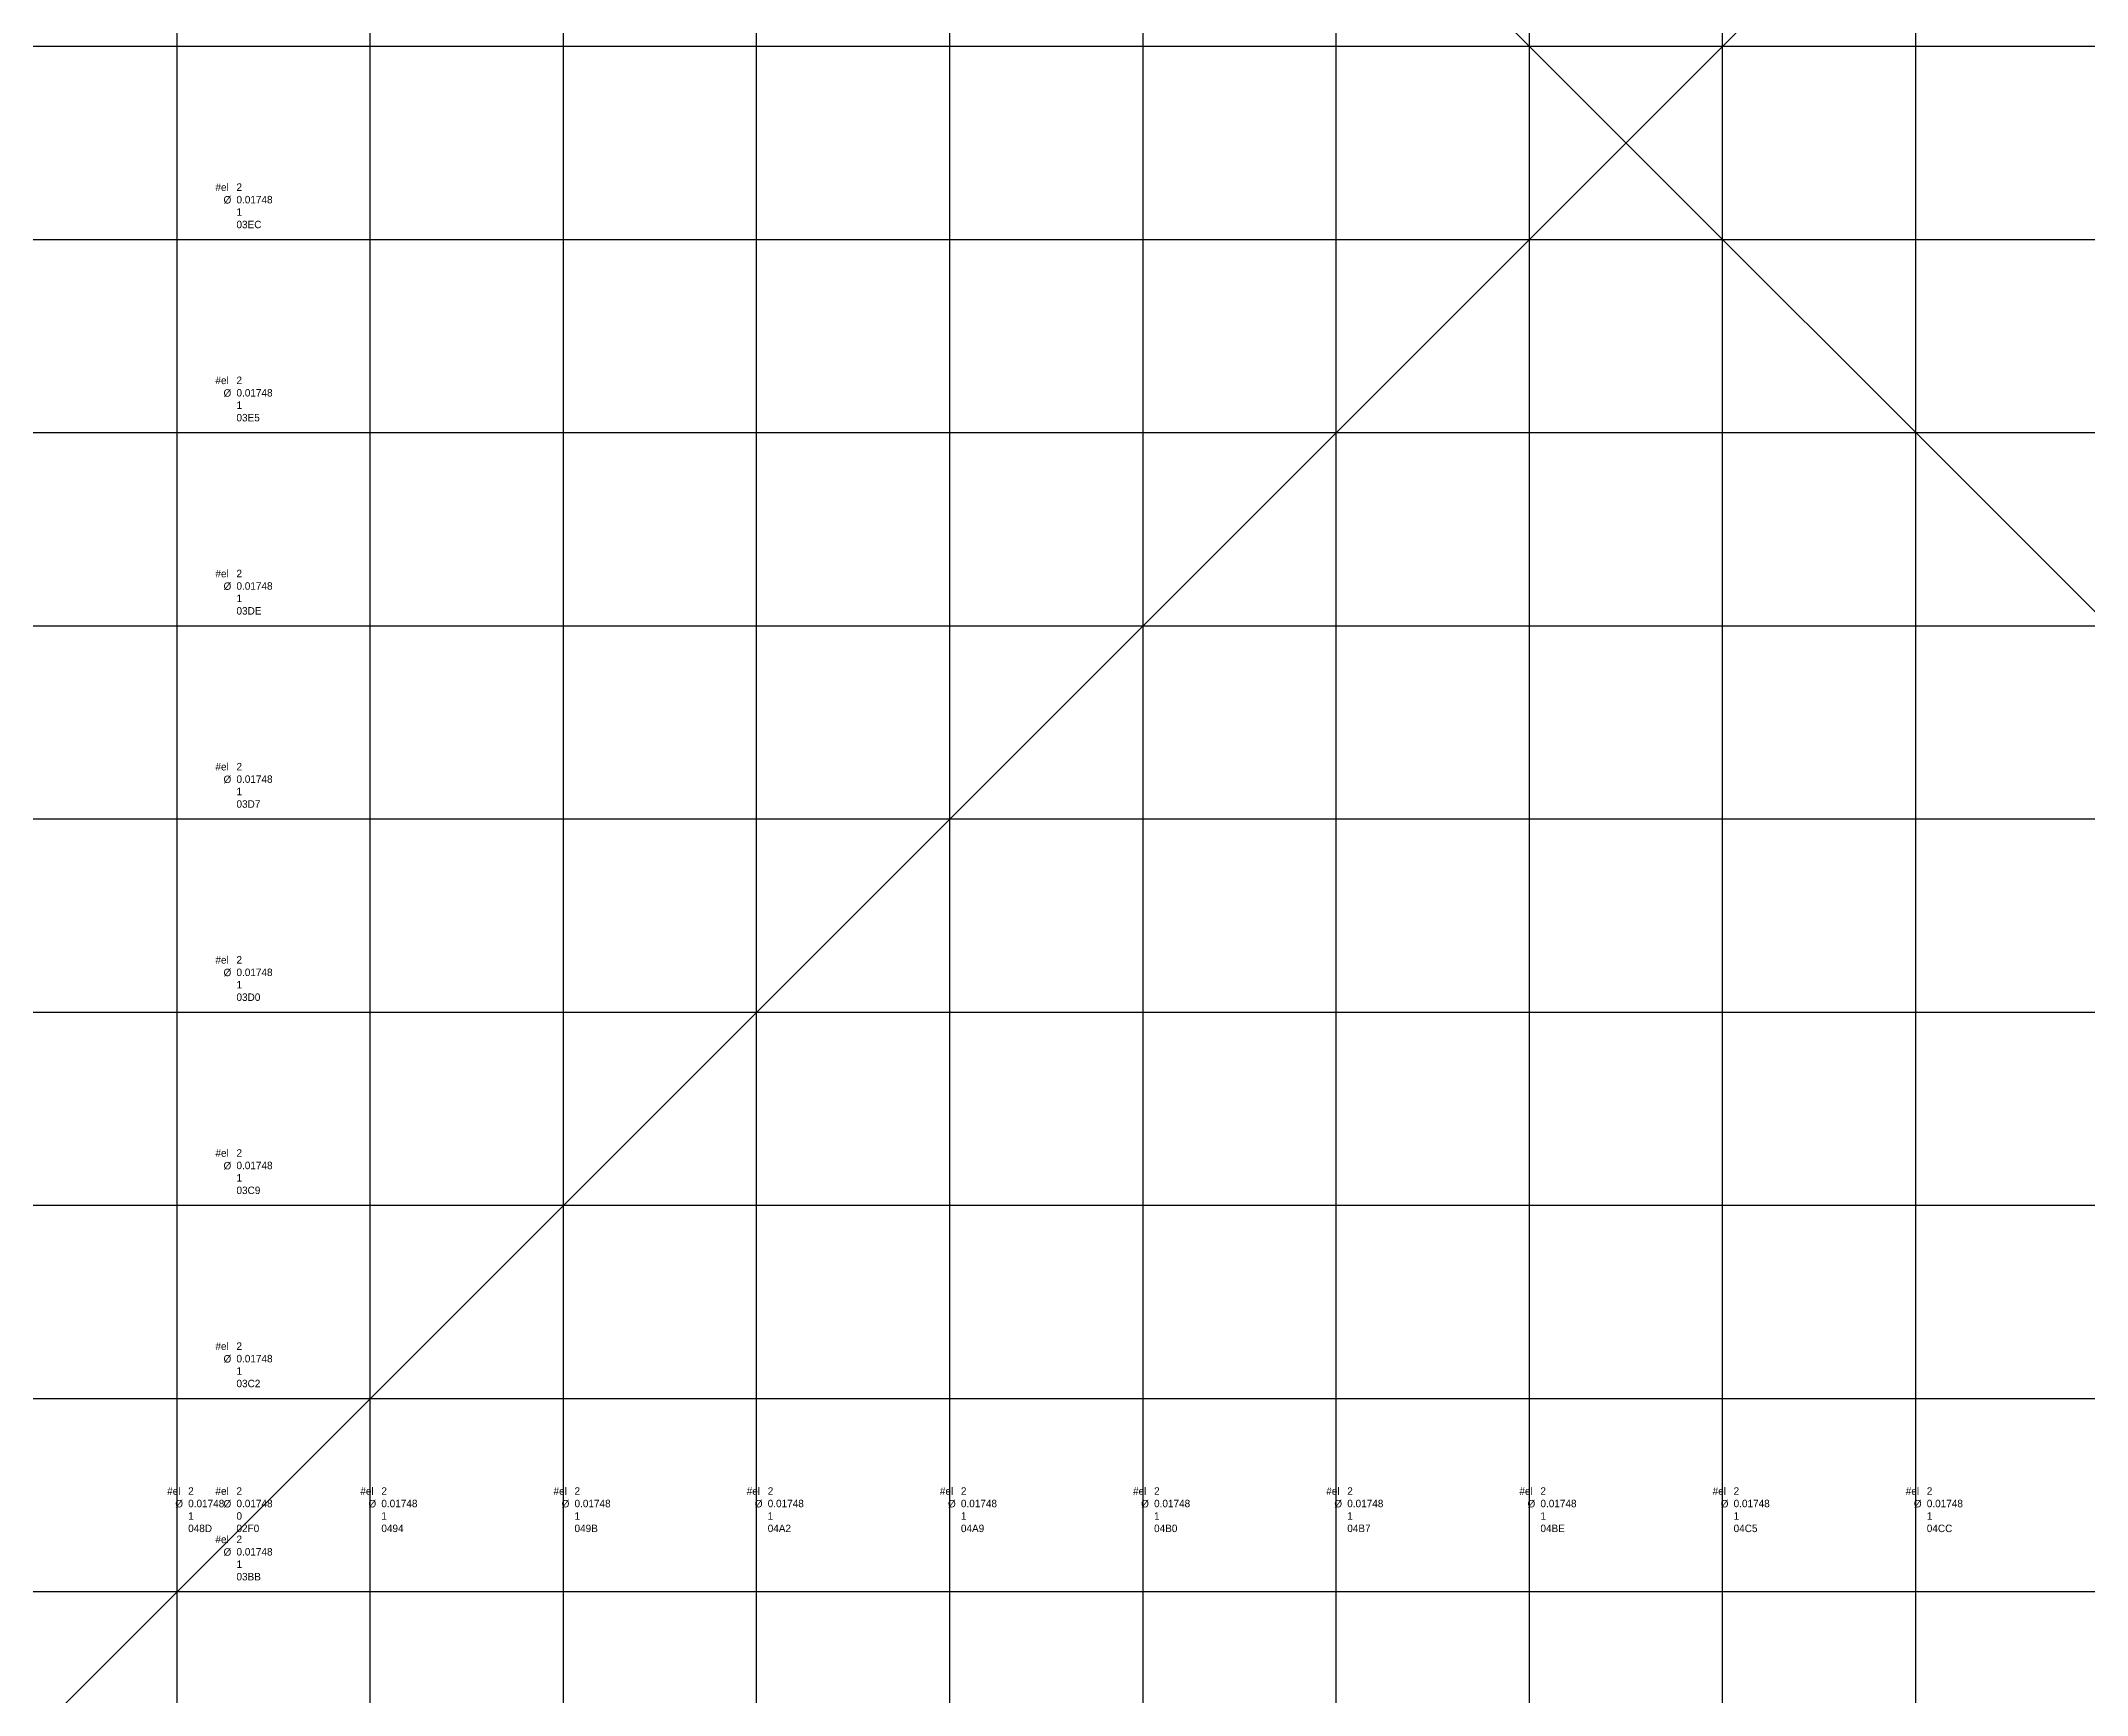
# Model space of a CAD drawing. Extents: x -24 to 199, y -12 to 167.
# Drawn here: x 32.6 to 87.3, y 33.4 to 77.7 of the extents above; entities that cross this region are included whole.
import ezdxf

# ---------------------------------------------------------------- set-up
doc = ezdxf.new("R2010")
doc.units = 0
doc.header["$MEASUREMENT"] = 0
doc.layers.get('0').update_dxf_attribs({"linetype": 'CONTINUOUS'})
doc.layers.add('PRIMARY', color=1, linetype='CONTINUOUS')
doc.layers.add('PRIMARYDATA', color=1, linetype='CONTINUOUS')

# ---------------------------------------------------------------- blocks, each defined once
blk = doc.blocks.new('CY_GRID')
for s, p in [('#el', (-0.567, 0.999)), ('%%c', (-0.35, 0.662))]:
    blk.add_text(s, height=0.2).set_placement(p)
at = {"layer": 'PRIMARYDATA', "linetype": 'Continuous'}
for tag, p in [('@NELEM', (-0.004, 1.001)), ('@DIAM', (-0.004, 0.667)), ('@GROUP', (-0.004, 0.334)), ('@HANDLE', (-0.004, 0.001))]:
    blk.add_attdef(tag, p, '', height=0.2, dxfattribs=at)

msp = doc.modelspace()

# ---------------------------------------------------------------- linework, layer by layer
at = {"layer": 'PRIMARY'}
for p, q in [((0, 0, -0.5), (150, 150, -0.5)), ((0, 150, -0.5), (150, 0, -0.5)), ((36.2069, 0, -0.5), (36.2069, 150, -0.5)), ((41.37931, 0, -0.5), (41.37931, 150, -0.5)), ((46.55172, 0, -0.5), (46.55172, 150, -0.5)), ((51.72414, 0, -0.5), (51.72414, 150, -0.5)), ((56.89655, 0, -0.5), (56.89655, 150, -0.5)), ((62.06897, 0, -0.5), (62.06897, 150, -0.5)), ((67.24138, 0, -0.5), (67.24138, 150, -0.5)), ((72.41379, 0, -0.5), (72.41379, 150, -0.5)), ((77.58621, 0, -0.5), (77.58621, 150, -0.5)), ((82.75862, 0, -0.5), (82.75862, 150, -0.5)), ((0, 77.58621, -0.5), (150, 77.58621, -0.5)), ((0, 72.41379, -0.5), (150, 72.41379, -0.5)), ((0, 67.24138, -0.5), (150, 67.24138, -0.5)), ((0, 62.06897, -0.5), (150, 62.06897, -0.5)), ((0, 56.89655, -0.5), (150, 56.89655, -0.5)), ((0, 51.72414, -0.5), (150, 51.72414, -0.5)), ((0, 46.55172, -0.5), (150, 46.55172, -0.5)), ((0, 41.37931, -0.5), (150, 41.37931, -0.5)), ((0, 36.2069, -0.5), (150, 36.2069, -0.5))]:
    msp.add_line(p, q, dxfattribs=at)

# ---------------------------------------------------------------- block references
at = {"layer": 'PRIMARYDATA'}
for p, values in [((37.8, 72.71379), {'@NELEM': '2', '@DIAM': '0.01748', '@GROUP': '1', '@HANDLE': '03EC'}), ((37.8, 67.54138), {'@NELEM': '2', '@DIAM': '0.01748', '@GROUP': '1', '@HANDLE': '03E5'}), ((37.8, 62.36897), {'@NELEM': '2', '@DIAM': '0.01748', '@GROUP': '1', '@HANDLE': '03DE'}), ((37.8, 57.19655), {'@NELEM': '2', '@DIAM': '0.01748', '@GROUP': '1', '@HANDLE': '03D7'}), ((37.8, 52.02414), {'@NELEM': '2', '@DIAM': '0.01748', '@GROUP': '1', '@HANDLE': '03D0'}), ((37.8, 46.85172), {'@NELEM': '2', '@DIAM': '0.01748', '@GROUP': '1', '@HANDLE': '03C9'}), ((37.8, 41.67931), {'@NELEM': '2', '@DIAM': '0.01748', '@GROUP': '1', '@HANDLE': '03C2'}), ((36.5069, 37.8), {'@NELEM': '2', '@DIAM': '0.01748', '@GROUP': '1', '@HANDLE': '048D'}), ((37.8, 37.8), {'@NELEM': '2', '@DIAM': '0.01748', '@GROUP': '0', '@HANDLE': '02F0'}), ((41.67931, 37.8), {'@NELEM': '2', '@DIAM': '0.01748', '@GROUP': '1', '@HANDLE': '0494'}), ((46.85172, 37.8), {'@NELEM': '2', '@DIAM': '0.01748', '@GROUP': '1', '@HANDLE': '049B'}), ((52.02414, 37.8), {'@NELEM': '2', '@DIAM': '0.01748', '@GROUP': '1', '@HANDLE': '04A2'}), ((57.19655, 37.8), {'@NELEM': '2', '@DIAM': '0.01748', '@GROUP': '1', '@HANDLE': '04A9'}), ((62.36897, 37.8), {'@NELEM': '2', '@DIAM': '0.01748', '@GROUP': '1', '@HANDLE': '04B0'}), ((67.54138, 37.8), {'@NELEM': '2', '@DIAM': '0.01748', '@GROUP': '1', '@HANDLE': '04B7'}), ((72.71379, 37.8), {'@NELEM': '2', '@DIAM': '0.01748', '@GROUP': '1', '@HANDLE': '04BE'}), ((77.88621, 37.8), {'@NELEM': '2', '@DIAM': '0.01748', '@GROUP': '1', '@HANDLE': '04C5'}), ((83.05862, 37.8), {'@NELEM': '2', '@DIAM': '0.01748', '@GROUP': '1', '@HANDLE': '04CC'}), ((37.8, 36.5069), {'@NELEM': '2', '@DIAM': '0.01748', '@GROUP': '1', '@HANDLE': '03BB'})]:
    msp.add_blockref('CY_GRID', p, dxfattribs=at).add_auto_attribs(values)

doc.saveas('drawing.dxf')
